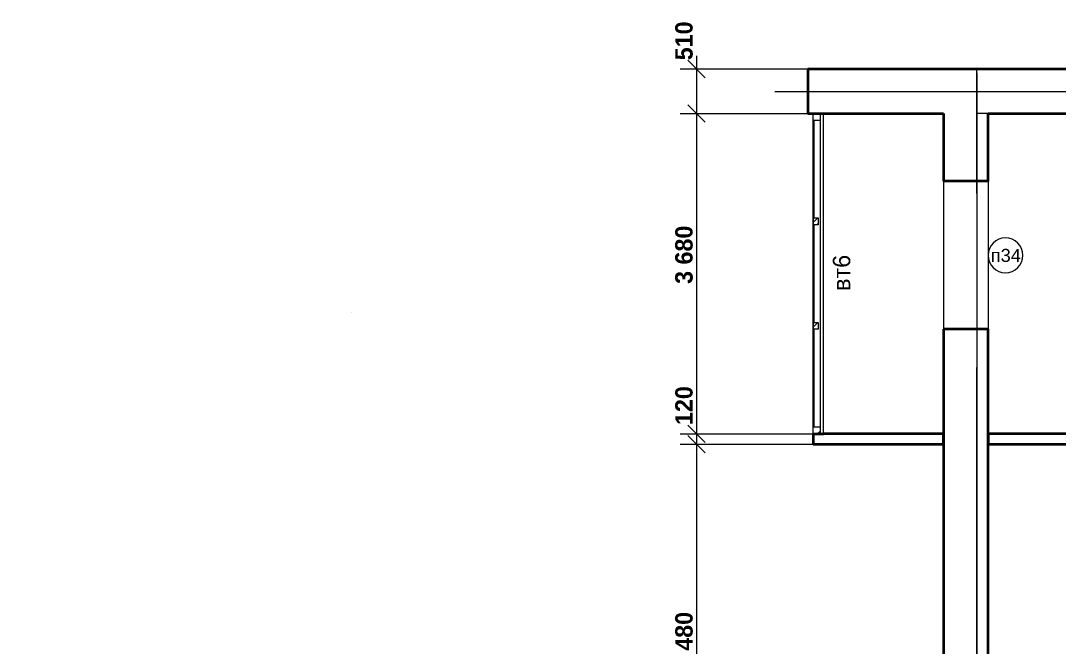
# Model space of a CAD drawing. Header units: millimetres. Extents: x 482197 to 548874, y 132492 to 168333.
# Drawn here: x 513747 to 525674, y 159254 to 166450 of the extents above; entities that cross this region are included whole.
import ezdxf

# ---------------------------------------------------------------- set-up
doc = ezdxf.new("R2010")
doc.units = ezdxf.units.MM
doc.header["$MEASUREMENT"] = 0
for name, pattern in [('Крупный пунктир', [93750, 0, -93750]), ('Штриховая', [7000, 6000, -1000]), ('Штрихштриховая', [15500, 10000, -2000, 1500, -2000])]:
    doc.linetypes.add(name, pattern=pattern)
for name, color, linetype, lineweight in [('0_Ном._пера__61', 7, 'Continuous', 40), ('Двери ArchiCAD_Ном._пера__1', 7, 'Continuous', 13), ('Двери ArchiCAD_Ном._пера__61', 7, 'Continuous', 40), ('Интерьер- Перегородка_Ном._пера__61', 7, 'Continuous', 40), ('Линии разрезов_Ном._пера__101', 7, 'Continuous', 100), ('Окна ArchiCAD_Ном._пера__1', 7, 'Continuous', 13), ('Окна ArchiCAD_Ном._пера__61', 7, 'Continuous', 40), ('Перекрытия_Ном._пера__21', 7, 'Continuous', 20), ('Стены наружные_Ном._пера__61', 7, 'Continuous', 40)]:
    doc.layers.add(name, color=color, linetype=linetype, lineweight=lineweight)
for name, color, linetype, lineweight, true_color in [('0_Ном._пера__98', 7, 'Continuous', 13, 0x001f3e), ('Маркеры дверей ArchiCAD_Ном._пера__3', 7, 'Continuous', 18, 0xdd5800), ('Маркеры окон ArchiCAD_Ном._пера__3', 7, 'Continuous', 18, 0xdd5800), ('Окна ArchiCAD_Ном._пера__3', 7, 'Continuous', 18, 0xdd5800), ('Перекрытия_Ном._пера__191', 7, 'Continuous', 0, 0xe8e8e8), ('Перекрытия_Ном._пера__4', 7, 'Continuous', 20, 0x016515)]:
    doc.layers.add(name, color=color, linetype=linetype, lineweight=lineweight, true_color=true_color)
for name, color, linetype in [('Двери ArchiCAD', 7, 'Continuous'), ('Интерьер- Перегородка', 7, 'Continuous'), ('Линии разрезов', 7, 'Continuous'), ('Окна ArchiCAD', 7, 'Continuous'), ('Перекрытия', 7, 'Continuous'), ('Стены наружные', 7, 'Continuous')]:
    doc.layers.add(name, color=color, linetype=linetype)
doc.styles.add('СГЕНЕРИР_СТИЛЬ_1', font='')
doc.styles.add('СГЕНЕРИР_СТИЛЬ_2', font='')
doc.styles.add('СГЕНЕРИР_СТИЛЬ_3', font='')
doc.styles.get('СГЕНЕРИР_СТИЛЬ_1').set_extended_font_data('Century Gothic')
doc.styles.get('СГЕНЕРИР_СТИЛЬ_2').set_extended_font_data('Arial')
doc.styles.get('СГЕНЕРИР_СТИЛЬ_3').set_extended_font_data('Century Gothic', bold=True)
doc.dimstyles.new('СГЕНЕРИР_СТИЛЬ__4', dxfattribs={"dimtxt": 200, "dimasz": 190, "dimexe": 0.18, "dimexo": 0, "dimgap": 0.09, "dimtad": 1, "dimdec": 0, "dimzin": 0, "dimdsep": 46, "dimtxsty": 'СГЕНЕРИР_СТИЛЬ_3', "dimblk": 'ARROWHEAD_6', "dimblk1": 'ARROWHEAD_6', "dimblk2": 'ARROWHEAD_6', "dimcen": 0.09, "dimclrd": 256, "dimclre": 256, "dimclrt": 256, "dimadec": 0, "dimazin": 0, "dimtfac": 1, "dimtdec": 4, "dimtmove": 0, "dimatfit": 3, "dimfxl": 0, "dimtolj": 1, "dimtzin": 0, "dimarcsym": 0})
pattern_1 = [(45, (0, 0), (-176.777, 176.777), []), (45, (-35.36, 35.36), (-176.777, 176.777), []), (45, (-70.7, 70.7), (-176.777, 176.777), [])]

# ---------------------------------------------------------------- blocks, each defined once
blk = doc.blocks.new('Перекрытие_5', base_point=(524727, 165386))
at = {"layer": 'Перекрытия_Ном._пера__191', "linetype": 'Continuous', "flags": 128}
blk.add_lwpolyline([(524727, 165386), (524727, 161586), (524727, 158006), (528997, 158006), (531317, 158006), (531317, 165386)], close=True, dxfattribs=at)
blk = doc.blocks.new('Перекрытие_8', base_point=(524347, 165386))
at = {"layer": 'Перекрытия_Ном._пера__21', "linetype": 'Continuous', "flags": 128}
blk.add_lwpolyline([(524347, 165386), (524347, 161586), (522847, 161586), (522847, 165386)], close=True, dxfattribs=at)
blk = doc.blocks.new('Стена_1', base_point=(522847, 161586))
at = {"layer": 'Интерьер- Перегородка_Ном._пера__61', "linetype": 'Continuous', "flags": 128}
for points in [[(522847, 161706), (522847, 161586)], [(524346, 161706), (522967, 161706)], [(524346, 161586), (524346, 161706)], [(522847, 161586), (524346, 161586)]]:
    blk.add_lwpolyline(points, dxfattribs=at)
blk = doc.blocks.new('Стена_23', base_point=(524857, 161706))
at = {"layer": '0_Ном._пера__61', "linetype": 'Continuous', "flags": 128}
for points in [[(527087, 161706), (524857, 161706)], [(524857, 161706), (524857, 161586)], [(527087, 161586), (527087, 161706)], [(524857, 161586), (527087, 161586)]]:
    blk.add_lwpolyline(points, dxfattribs=at)
blk = doc.blocks.new('О Витрина 2 10_6')
at = {"layer": 'Окна ArchiCAD', "linetype": 'Continuous', "lineweight": 0, "true_color": 0xffffff}
h = blk.add_hatch(dxfattribs=at)
h.set_pattern_fill('Алюминий', style=0, pattern_type=2)
h.set_pattern_definition(pattern_1)
h.paths.add_polyline_path([(-1840, 0), (-1840, -80), (-1760, -80), (-1760, 0)])
h = blk.add_hatch(dxfattribs=at)
h.set_pattern_fill('Алюминий', style=0, pattern_type=2)
h.set_pattern_definition(pattern_1)
h.paths.add_polyline_path([(-640, 0), (-640, -60), (-560, -60), (-560, 0)])
h = blk.add_hatch(dxfattribs=at)
h.set_pattern_fill('Алюминий', style=0, pattern_type=2)
h.set_pattern_definition(pattern_1)
h.paths.add_polyline_path([(560, 0), (560, -60), (640, -60), (640, 0)])
h = blk.add_hatch(dxfattribs=at)
h.set_pattern_fill('Алюминий', style=0, pattern_type=2)
h.set_pattern_definition(pattern_1)
h.paths.add_polyline_path([(1760, 0), (1760, -80), (1840, -80), (1840, 0)])
at = {"layer": 'Окна ArchiCAD_Ном._пера__1', "linetype": 'Continuous'}
for p, q in [((-640, 0), (-640, -60)), ((-560, 0), (-640, 0)), ((-560, -60), (-560, 0)), ((560, 0), (560, -60)), ((640, 0), (560, 0)), ((640, -60), (640, 0)), ((-640, -60), (-560, -60)), ((560, -60), (640, -60))]:
    blk.add_line(p, q, dxfattribs=at)
at = {"layer": 'Окна ArchiCAD_Ном._пера__3', "linetype": 'Continuous'}
for p, q in [((-1840, 0), (-1840, -80)), ((-1760, 0), (-1840, 0)), ((-1760, -80), (-1760, 0)), ((-1760, 0), (1760, 0)), ((1760, 0), (1760, -80)), ((1840, 0), (1760, 0)), ((1840, -80), (1840, 0)), ((-1840, -80), (-1760, -80)), ((-1760, -10), (-640, -10)), ((-1760, -80), (1760, -80)), ((-560, -10), (560, -10)), ((640, -10), (1760, -10)), ((1760, -80), (1840, -80)), ((1840, -120), (-1840, -120))]:
    blk.add_line(p, q, dxfattribs=at)
at = {"layer": 'Окна ArchiCAD_Ном._пера__61', "linetype": 'Continuous'}
for p, q in [((-1840, 0), (-1840, -120)), ((1840, 0), (1840, -120))]:
    blk.add_line(p, q, dxfattribs=at)
blk = doc.blocks.new('Маркер окна 12_7')
at = {"layer": 'Маркеры окон ArchiCAD_Ном._пера__3', "insert": (-198, -430), "char_height": 200, "attachment_point": 7, "style": 'СГЕНЕРИР_СТИЛЬ_1'}
blk.add_mtext('{\\C7;вт6}', dxfattribs=at)
blk = doc.blocks.new('Стена_65', base_point=(522907, 161586))
at = {"layer": 'Маркеры окон ArchiCAD_Ном._пера__3', "linetype": 'Continuous', "rotation": 90}
blk.add_blockref('Маркер окна 12_7', (522847, 163546), dxfattribs=at)
at = {"layer": 'Окна ArchiCAD', "color": 15, "linetype": 'Continuous', "lineweight": 18, "xscale": -1, "zscale": 1000, "rotation": 90}
blk.add_blockref('О Витрина 2 10_6', (522847, 163546), dxfattribs=at)
blk = doc.blocks.new('Стена_66', base_point=(524347, 161586))
at = {"layer": 'Интерьер- Перегородка_Ном._пера__61', "linetype": 'Continuous', "flags": 128}
for points in [[(524347, 161586), (524347, 158007)], [(524857, 158007), (524857, 161586)], [(524347, 158007), (524857, 158007)]]:
    blk.add_lwpolyline(points, dxfattribs=at)
blk = doc.blocks.new('Проем дверной полуарочн 10_9')
at = {"layer": 'Двери ArchiCAD_Ном._пера__1', "linetype": 'Штриховая'}
for p, q in [((-850, 510), (850, 510)), ((-850, 0), (850, 0))]:
    blk.add_line(p, q, dxfattribs=at)
at = {"layer": 'Двери ArchiCAD_Ном._пера__61', "linetype": 'Continuous'}
for p, q in [((-850, 510), (-850, 0)), ((850, 510), (850, 0))]:
    blk.add_line(p, q, dxfattribs=at)
blk = doc.blocks.new('Маркер двери 12_25')
at = {"layer": 'Маркеры дверей ArchiCAD_Ном._пера__3', "linetype": 'Continuous'}
for start, end in [(0, 180), (180, 0)]:
    blk.add_arc((0, 200), 200, start, end, dxfattribs=at)
at = {"layer": 'Маркеры дверей ArchiCAD_Ном._пера__3', "insert": (78, 31), "char_height": 150, "attachment_point": 7, "rotation": 90, "style": 'СГЕНЕРИР_СТИЛЬ_2'}
blk.add_mtext('{\\C7;п34}', dxfattribs=at)
blk = doc.blocks.new('Стена_67', base_point=(524347, 165896))
at = {"layer": 'Стены наружные_Ном._пера__61', "linetype": 'Continuous', "flags": 128}
for points in [[(524347, 165386), (524347, 164606)], [(524857, 164606), (524857, 165386)], [(524347, 162906), (524347, 161586)], [(524857, 161586), (524857, 162906)]]:
    blk.add_lwpolyline(points, dxfattribs=at)
at = {"layer": 'Двери ArchiCAD', "linetype": 'Continuous', "zscale": 1000, "rotation": 270}
blk.add_blockref('Проем дверной полуарочн 10_9', (524347, 163756), dxfattribs=at)
at = {"layer": 'Маркеры дверей ArchiCAD_Ном._пера__3', "linetype": 'Continuous', "rotation": 270}
blk.add_blockref('Маркер двери 12_25', (524857, 163756), dxfattribs=at)
blk = doc.blocks.new('Стена_70', base_point=(538257, 165896))
at = {"layer": 'Интерьер- Перегородка_Ном._пера__61', "linetype": 'Continuous', "flags": 128}
for points in [[(531977, 165896), (522787, 165896)], [(522787, 165896), (522787, 165386)], [(522787, 165386), (524347, 165386)], [(524857, 165386), (531197, 165386)]]:
    blk.add_lwpolyline(points, dxfattribs=at)
blk = doc.blocks.new('Линия_1', base_point=(524727, 136568))
at = {"layer": 'Перекрытия_Ном._пера__4', "linetype": 'Штрихштриховая'}
blk.add_line((524727, 136968), (524727, 165896), dxfattribs=at)
blk = doc.blocks.new('Линия_5', base_point=(522409, 165636))
at = {"layer": 'Перекрытия_Ном._пера__4', "linetype": 'Штрихштриховая'}
blk.add_line((522409, 165636), (543409, 165636), dxfattribs=at)
blk = doc.blocks.new('*D496')
at = {"layer": '0_Ном._пера__98', "linetype": 'Continuous'}
for p, q in [((521507, 166046), (521507, 165896)), ((521607, 165796), (521407, 165996)), ((521319, 165896), (522787, 165896)), ((521507, 165896), (521507, 165386)), ((521607, 165286), (521407, 165486)), ((521319, 165386), (522787, 165386))]:
    blk.add_line(p, q, dxfattribs=at)
at = {"layer": '0_Ном._пера__98', "insert": (521467, 165996), "char_height": 200, "attachment_point": 7, "rotation": 90, "style": 'СГЕНЕРИР_СТИЛЬ_3'}
blk.add_mtext('{510}', dxfattribs=at)
blk = doc.blocks.new('ARROWHEAD_6')
at = {"color": 0, "linetype": 'Continuous', "lineweight": 0}
for p, q in [((0, 0), (-1, 0)), ((-0.5, -0.5), (0.5, 0.5))]:
    blk.add_line(p, q, dxfattribs=at)
blk = doc.blocks.new('*D497')
at = {"layer": '0_Ном._пера__98', "linetype": 'Continuous'}
for p, q in [((521607, 165286), (521407, 165486)), ((521319, 165386), (522787, 165386)), ((521507, 165386), (521507, 161706)), ((521607, 161606), (521407, 161806)), ((521319, 161706), (522847, 161706))]:
    blk.add_line(p, q, dxfattribs=at)
at = {"layer": '0_Ном._пера__98', "char_height": 200, "attachment_point": 7, "rotation": 90, "style": 'СГЕНЕРИР_СТИЛЬ_3'}
for s, insert in [('{3\xa0680}', (521467, 163427)), ('{120}', (521467, 161806))]:
    blk.add_mtext(s, dxfattribs=dict(at, insert=insert))
blk = doc.blocks.new('*D498')
at = {"layer": '0_Ном._пера__98', "linetype": 'Continuous'}
for p, q in [((521607, 161606), (521407, 161806)), ((521319, 161706), (522847, 161706)), ((521607, 161486), (521407, 161686)), ((521507, 161706), (521507, 161586)), ((521319, 161586), (522847, 161586))]:
    blk.add_line(p, q, dxfattribs=at)
blk = doc.blocks.new('*D499')
at = {"layer": '0_Ном._пера__98', "linetype": 'Continuous'}
for p, q in [((521607, 161486), (521407, 161686)), ((521319, 161586), (522847, 161586)), ((521507, 161586), (521507, 157106)), ((521607, 157006), (521407, 157206)), ((521319, 157106), (524347, 157106))]:
    blk.add_line(p, q, dxfattribs=at)
at = {"layer": '0_Ном._пера__98', "insert": (521467, 158990), "char_height": 200, "attachment_point": 7, "rotation": 90, "style": 'СГЕНЕРИР_СТИЛЬ_3'}
blk.add_mtext('{4\xa0480}', dxfattribs=at)
blk = doc.blocks.new('*D500')
at = {"layer": '0_Ном._пера__98', "linetype": 'Continuous'}
for p, q in [((521607, 157006), (521407, 157206)), ((521319, 157106), (524347, 157106)), ((521507, 157106), (521507, 156146)), ((521319, 156146), (524347, 156146)), ((521607, 156046), (521407, 156246))]:
    blk.add_line(p, q, dxfattribs=at)
at = {"layer": '0_Ном._пера__98', "insert": (521467, 156389), "char_height": 200, "attachment_point": 7, "rotation": 90, "style": 'СГЕНЕРИР_СТИЛЬ_3'}
blk.add_mtext('{960}', dxfattribs=at)
blk = doc.blocks.new('*D501')
at = {"layer": '0_Ном._пера__98', "linetype": 'Continuous'}
for p, q in [((521319, 156146), (524347, 156146)), ((521607, 156046), (521407, 156246)), ((521507, 156146), (521507, 155596)), ((521607, 155496), (521407, 155696)), ((521319, 155596), (521694, 155596))]:
    blk.add_line(p, q, dxfattribs=at)
at = {"layer": '0_Ном._пера__98', "insert": (521237, 155696), "char_height": 200, "attachment_point": 7, "rotation": 90, "style": 'СГЕНЕРИР_СТИЛЬ_3'}
blk.add_mtext('{550}', dxfattribs=at)
blk = doc.blocks.new('*D502')
at = {"layer": '0_Ном._пера__98', "linetype": 'Continuous'}
for p, q in [((521607, 155496), (521407, 155696)), ((521319, 155596), (521694, 155596)), ((521507, 155596), (521507, 155086)), ((521607, 154986), (521407, 155186)), ((521319, 155086), (521694, 155086))]:
    blk.add_line(p, q, dxfattribs=at)
blk = doc.blocks.new('*D503')
at = {"layer": '0_Ном._пера__98', "linetype": 'Continuous'}
for p, q in [((521607, 154986), (521407, 155186)), ((521319, 155086), (521694, 155086)), ((521507, 155086), (521507, 154566)), ((521407, 154666), (521607, 154466)), ((521319, 154566), (524347, 154566)), ((521507, 154566), (521507, 154416))]:
    blk.add_line(p, q, dxfattribs=at)
at = {"layer": '0_Ном._пера__98', "char_height": 200, "attachment_point": 7, "rotation": 90, "style": 'СГЕНЕРИР_СТИЛЬ_3'}
for s, insert in [('{510}', (521237, 155021)), ('{520}', (521467, 153991))]:
    blk.add_mtext(s, dxfattribs=dict(at, insert=insert))
blk = doc.blocks.new('Плоскость сечения_2', base_point=(502077, 163099))
at = {"layer": 'Линии разрезов_Ном._пера__101', "linetype": 'Крупный пунктир'}
for p, q in [((503077, 163099), (517547, 163099)), ((517547, 163099), (517547, 132669))]:
    blk.add_line(p, q, dxfattribs=at)

msp = doc.modelspace()

# ---------------------------------------------------------------- linework, layer by layer
at = {"layer": 'Перекрытия_Ном._пера__4', "linetype": 'Штрихштриховая'}
msp.add_line((524727, 165851.6), (524727, 164729.8), dxfattribs=at)

# ---------------------------------------------------------------- block references
msp.add_blockref('Стена_23', (524857, 161705.6))
at = {"layer": 'Интерьер- Перегородка'}
for name, p in [('Стена_70', (538257, 165895.6)), ('Стена_65', (522907, 161585.6)), ('Стена_1', (522847, 161585.6)), ('Стена_66', (524347, 161585.6))]:
    msp.add_blockref(name, p, dxfattribs=at)
at = {"layer": 'Линии разрезов'}
msp.add_blockref('Плоскость сечения_2', (502077.4, 163099), dxfattribs=at)
at = {"layer": 'Перекрытия', "color": 108, "linetype": 'Штрихштриховая', "lineweight": 20, "true_color": 0x016515}
for name, p in [('Линия_5', (522409.2, 165635.6)), ('Линия_1', (524727, 136567.5))]:
    msp.add_blockref(name, p, dxfattribs=at)
at = {"layer": 'Перекрытия', "linetype": 'Continuous'}
msp.add_blockref('Перекрытие_8', (524347, 165385.6), dxfattribs=at)
at = {"layer": 'Перекрытия', "color": 254, "linetype": 'Continuous', "lineweight": 0, "true_color": 0xe8e8e8}
msp.add_blockref('Перекрытие_5', (524727, 165385.6), dxfattribs=at)
at = {"layer": 'Стены наружные'}
msp.add_blockref('Стена_67', (524347, 165895.6), dxfattribs=at)

# ---------------------------------------------------------------- dimensions: what is measured, and where the dimension line sits
at = {"color": 158, "linetype": 'Continuous', "lineweight": 13, "true_color": 0x001f3e}
for p1, p2, picture, middle in [((530522, 165895.6), (530522, 165385.6), '*D496', (521366.7, 166220.5)), ((524347, 156145.6), (515587, 155595.6), '*D501', (521136.7, 155920.5)), ((515587, 155595.6), (515587, 155085.6), '*D502', (521136.7, 155246.2)), ((515587, 155085.6), (524347, 154565.6), '*D503', (521366.7, 154216.2)), ((530522, 165385.6), (523596.5, 161705.6), '*D497', (521366.7, 163769.9)), ((523596.5, 161585.6), (524347, 157105.9), '*D499', (521366.7, 159332.8)), ((524347, 157105.9), (524347, 156145.6), '*D500', (521366.7, 156613.5)), ((523596.5, 161705.6), (523596.5, 161585.6), '*D498', (521366.7, 162030.5))]:
    dim = msp.add_linear_dim(base=(521506.7, 165895.6), p1=p1, p2=p2, angle=270, dimstyle='СГЕНЕРИР_СТИЛЬ__4', dxfattribs=at)
    dim.commit()
    dim.dimension.update_dxf_attribs({"geometry": picture, "text_midpoint": middle})

doc.saveas('drawing.dxf')
